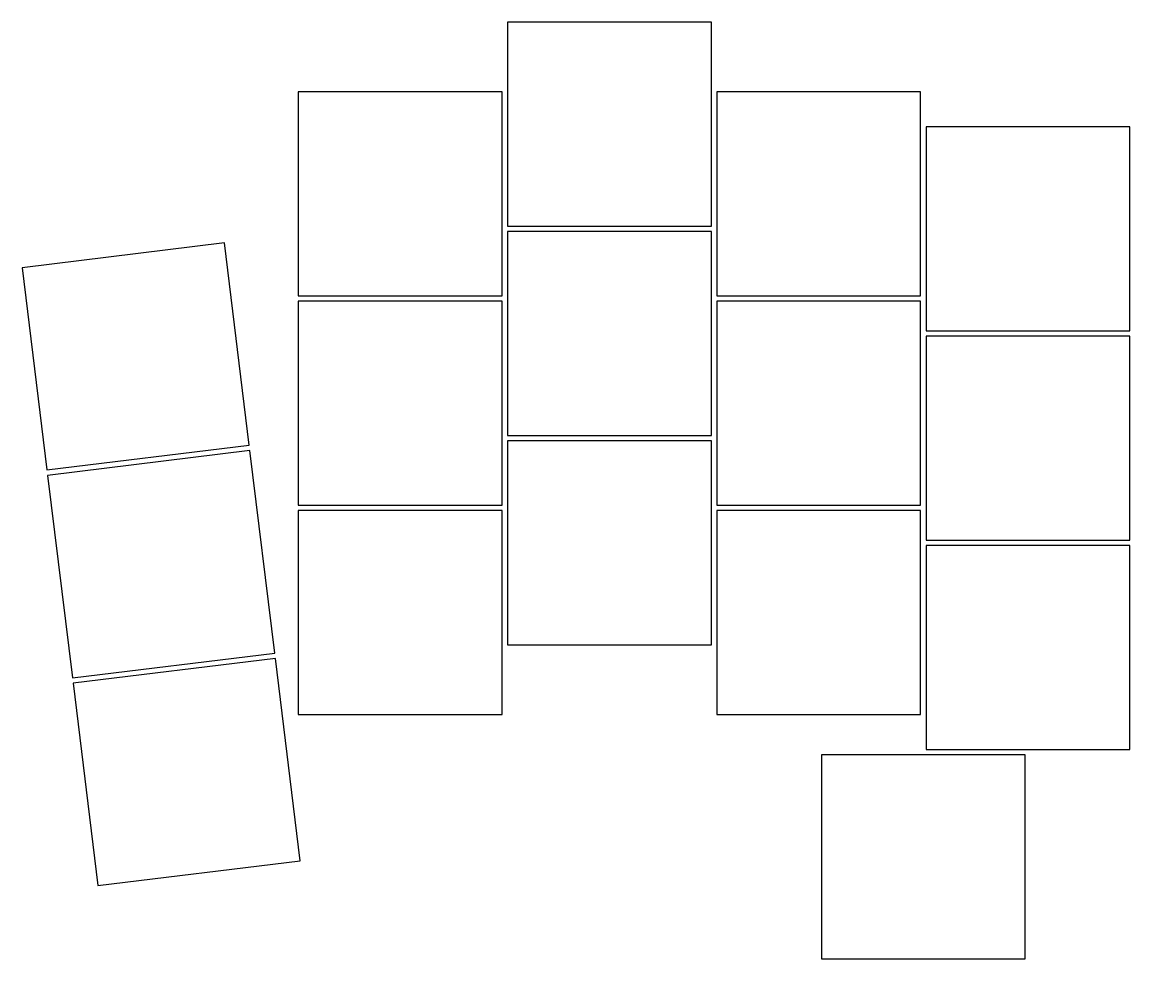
# Model space of a CAD drawing. Header units: millimetres. Extents: x 95 to 195, y -104 to -19.
import ezdxf

# ---------------------------------------------------------------- set-up
doc = ezdxf.new("R2010")
doc.units = ezdxf.units.MM

msp = doc.modelspace()

# ---------------------------------------------------------------- linework, layer by layer
for p, q in [((157.09, -19.26), (138.59, -19.26)), ((138.59, -19.26), (138.59, -37.76)), ((157.09, -37.76), (157.09, -19.26)), ((138.09, -25.59), (119.59, -25.59)), ((119.59, -25.59), (119.59, -44.09)), ((138.09, -44.09), (138.09, -25.59)), ((176.09, -25.59), (157.59, -25.59)), ((157.59, -25.59), (157.59, -44.09)), ((176.09, -44.09), (176.09, -25.59)), ((195.09, -28.76), (176.59, -28.76)), ((176.59, -28.76), (176.59, -47.26)), ((195.09, -47.26), (195.09, -28.76)), ((138.59, -37.76), (157.09, -37.76)), ((157.09, -38.26), (138.59, -38.26)), ((138.59, -38.26), (138.59, -56.76)), ((157.09, -56.76), (157.09, -38.26)), ((112.88, -39.29), (94.52, -41.54)), ((115.13, -57.65), (112.88, -39.29)), ((94.52, -41.54), (96.77, -59.9)), ((119.59, -44.09), (138.09, -44.09)), ((157.59, -44.09), (176.09, -44.09)), ((138.09, -44.59), (119.59, -44.59)), ((119.59, -44.59), (119.59, -63.09)), ((138.09, -63.09), (138.09, -44.59)), ((176.09, -44.59), (157.59, -44.59)), ((157.59, -44.59), (157.59, -63.09)), ((176.09, -63.09), (176.09, -44.59)), ((176.59, -47.26), (195.09, -47.26)), ((195.09, -47.76), (176.59, -47.76)), ((176.59, -47.76), (176.59, -66.26)), ((195.09, -66.26), (195.09, -47.76)), ((138.59, -56.76), (157.09, -56.76)), ((157.09, -57.26), (138.59, -57.26)), ((138.59, -57.26), (138.59, -75.76)), ((157.09, -75.76), (157.09, -57.26)), ((96.77, -59.9), (115.13, -57.65)), ((115.19, -58.14), (96.83, -60.4)), ((117.45, -76.51), (115.19, -58.14)), ((96.83, -60.4), (99.09, -78.76)), ((119.59, -63.09), (138.09, -63.09)), ((157.59, -63.09), (176.09, -63.09)), ((138.09, -63.59), (119.59, -63.59)), ((119.59, -63.59), (119.59, -82.09)), ((138.09, -82.09), (138.09, -63.59)), ((176.09, -63.59), (157.59, -63.59)), ((157.59, -63.59), (157.59, -82.09)), ((176.09, -82.09), (176.09, -63.59)), ((176.59, -66.26), (195.09, -66.26)), ((195.09, -66.76), (176.59, -66.76)), ((176.59, -66.76), (176.59, -85.26)), ((195.09, -85.26), (195.09, -66.76)), ((138.59, -75.76), (157.09, -75.76)), ((99.09, -78.76), (117.45, -76.51)), ((117.51, -77), (99.15, -79.26)), ((119.76, -95.37), (117.51, -77)), ((99.15, -79.26), (101.4, -97.62)), ((119.59, -82.09), (138.09, -82.09)), ((157.59, -82.09), (176.09, -82.09)), ((176.59, -85.26), (195.09, -85.26)), ((185.59, -85.76), (167.09, -85.76)), ((167.09, -85.76), (167.09, -104.26)), ((185.59, -104.26), (185.59, -85.76)), ((101.4, -97.62), (119.76, -95.37)), ((167.09, -104.26), (185.59, -104.26))]:
    msp.add_line(p, q)

doc.saveas('drawing.dxf')
